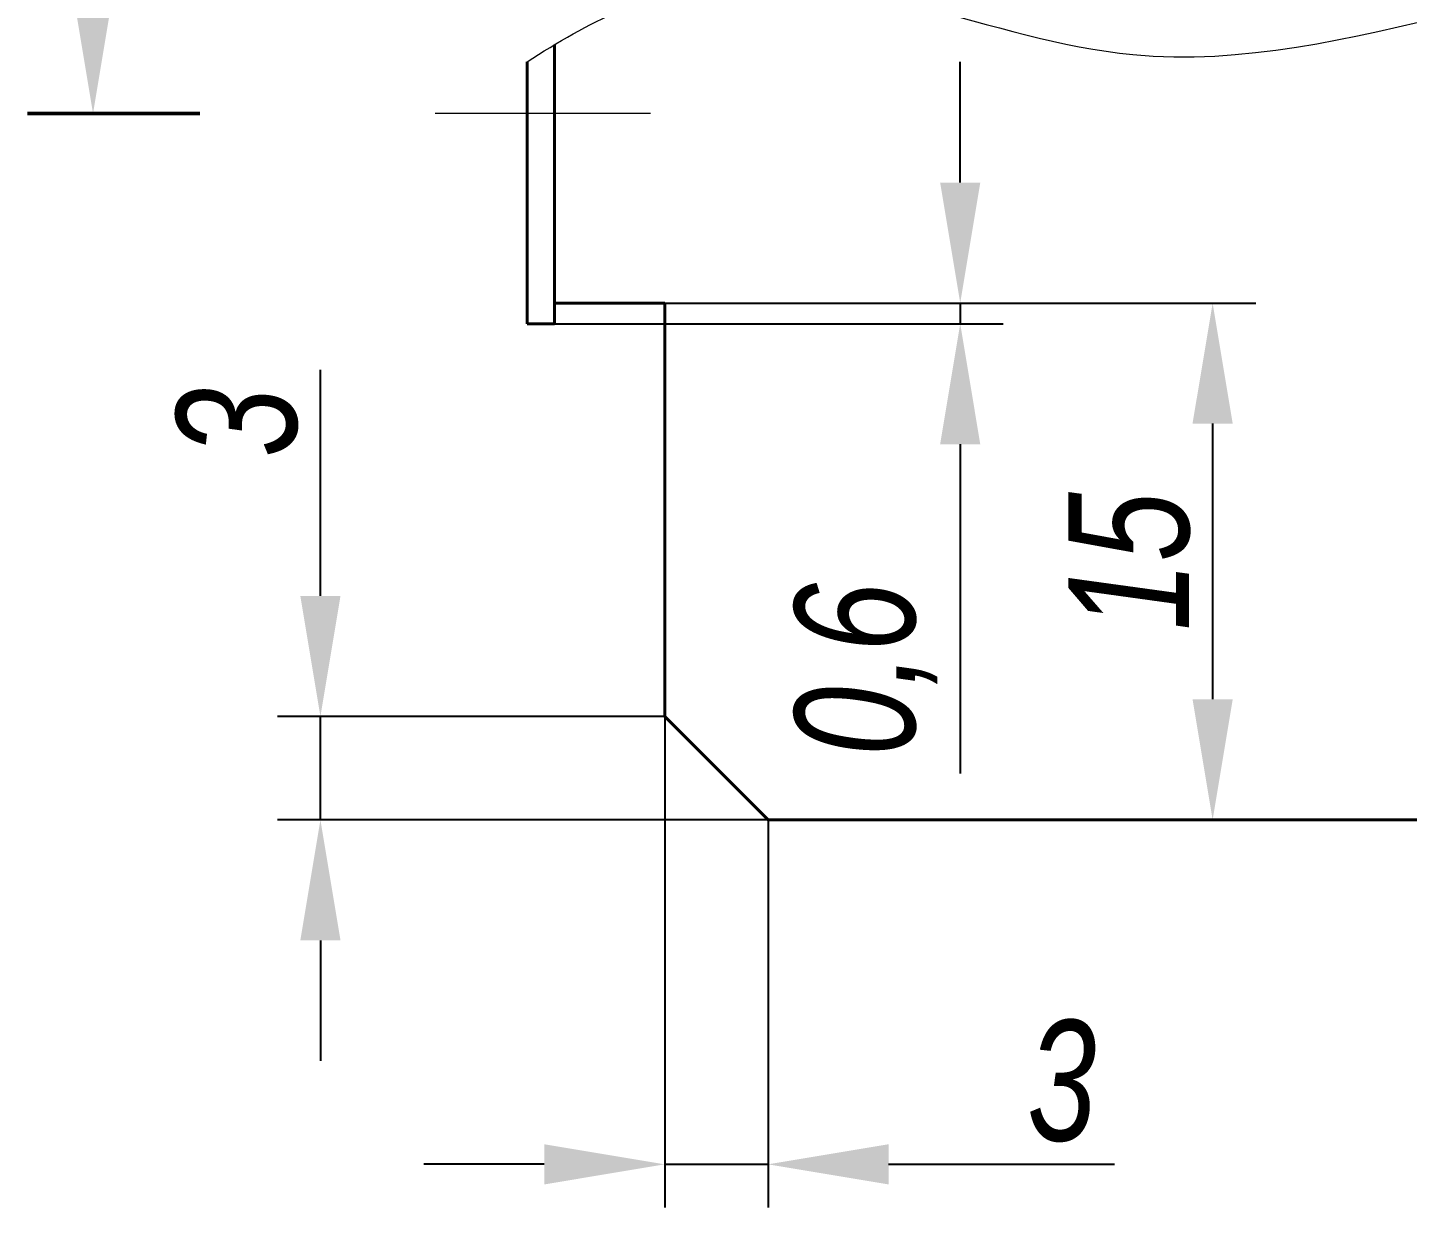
# Model space of a CAD drawing. Header units: millimetres. Extents: x 12064 to 35004, y -6103 to -2658.
# Drawn here: x 30297.65 to 30337.72, y -2961.68 to -2927.43 of the extents above; entities that cross this region are included whole.
import ezdxf

# ---------------------------------------------------------------- set-up
doc = ezdxf.new("R2010")
doc.units = ezdxf.units.MM
doc.linetypes.add('LT_03', pattern=[20.32, 12.7, -2.54, 2.54, -2.54])
for name, color, linetype, lineweight in [('Layer_03', 1, 'Continuous', 13), ('Layer_05', 7, 'Continuous', 40), ('Layer_07', 7, 'Continuous', 40), ('Layer_10', 1, 'Continuous', 15), ('Layer_11', 6, 'Continuous', 15), ('Layer_12', 1, 'LT_03', 15)]:
    doc.layers.add(name, color=color, linetype=linetype, lineweight=lineweight)
doc.styles.add('Style_01', font='ARIALNI.TTF', dxfattribs={"width": 0.9, "height": 3.5})
doc.dimstyles.new('DimStyle_01', dxfattribs={"dimtxt": 3.5, "dimasz": 3.5, "dimexe": 1.25, "dimexo": 0, "dimtad": 1, "dimdec": 1, "dimtxsty": 'Style_01', "dimcen": 2.5, "dimazin": 3, "dimtfac": 1, "dimtdec": 1, "dimtmove": 0, "dimatfit": 3})

# ---------------------------------------------------------------- blocks, each defined once
blk = doc.blocks.new('*D2274')
at = {"layer": 'Defpoints', "color": 0, "ltscale": 0.5}
for p in [(30316.149, -2947.429), (30319.149, -2950.429), (30319.149, -2960.429)]:
    blk.add_point(p, dxfattribs=at)
at = {"layer": 'Layer_10', "color": 0, "lineweight": -2, "ltscale": 0.5}
for p, q in [((30316.149, -2947.429), (30316.149, -2961.679)), ((30319.149, -2950.429), (30319.149, -2961.679)), ((30312.649, -2960.429), (30309.149, -2960.429)), ((30316.149, -2960.429), (30319.149, -2960.429)), ((30322.649, -2960.429), (30329.212, -2960.429))]:
    blk.add_line(p, q, dxfattribs=at)
at = {"layer": 'Layer_10', "color": 0, "ltscale": 0.5}
for points in [[(30312.649, -2959.846), (30312.649, -2961.013), (30316.149, -2960.429)], [(30322.649, -2959.846), (30322.649, -2961.013), (30319.149, -2960.429)]]:
    blk.add_solid(points, dxfattribs=at)
at = {"layer": 'Layer_10', "color": 0, "ltscale": 0.5, "insert": (30327.681, -2958.017), "char_height": 3.5, "attachment_point": 5, "style": 'Style_01'}
blk.add_mtext('3', dxfattribs=at)
blk = doc.blocks.new('*D2275')
at = {"layer": 'Defpoints', "color": 0, "ltscale": 0.5}
for p in [(30306.149, -2947.429), (30316.149, -2947.429), (30319.149, -2950.429)]:
    blk.add_point(p, dxfattribs=at)
at = {"layer": 'Layer_10', "color": 0, "lineweight": -2, "ltscale": 0.5}
for p, q in [((30306.149, -2943.929), (30306.149, -2937.366)), ((30316.149, -2947.429), (30304.899, -2947.429)), ((30306.149, -2950.429), (30306.149, -2947.429)), ((30319.149, -2950.429), (30304.899, -2950.429)), ((30306.149, -2953.929), (30306.149, -2957.429))]:
    blk.add_line(p, q, dxfattribs=at)
at = {"layer": 'Layer_10', "color": 0, "ltscale": 0.5}
for points in [[(30305.566, -2943.929), (30306.732, -2943.929), (30306.149, -2947.429)], [(30305.566, -2953.929), (30306.732, -2953.929), (30306.149, -2950.429)]]:
    blk.add_solid(points, dxfattribs=at)
at = {"layer": 'Layer_10', "color": 0, "ltscale": 0.5, "insert": (30303.737, -2938.897), "char_height": 3.5, "attachment_point": 5, "rotation": 90, "style": 'Style_01'}
blk.add_mtext('3', dxfattribs=at)
blk = doc.blocks.new('*D2276')
at = {"layer": 'Defpoints', "color": 0, "ltscale": 0.5}
for p in [(30316.149, -2935.429), (30319.149, -2950.429), (30332.059, -2950.429)]:
    blk.add_point(p, dxfattribs=at)
at = {"layer": 'Layer_10', "color": 0, "lineweight": -2, "ltscale": 0.5}
for p, q in [((30316.149, -2935.429), (30333.309, -2935.429)), ((30332.059, -2938.929), (30332.059, -2946.929)), ((30319.149, -2950.429), (30333.309, -2950.429))]:
    blk.add_line(p, q, dxfattribs=at)
at = {"layer": 'Layer_10', "color": 0, "ltscale": 0.5}
for points in [[(30331.475, -2938.929), (30332.642, -2938.929), (30332.059, -2935.429)], [(30331.475, -2946.929), (30332.642, -2946.929), (30332.059, -2950.429)]]:
    blk.add_solid(points, dxfattribs=at)
at = {"layer": 'Layer_10', "color": 0, "ltscale": 0.5, "insert": (30329.647, -2942.929), "char_height": 3.5, "attachment_point": 5, "rotation": 90, "style": 'Style_01'}
blk.add_mtext('15', dxfattribs=at)
blk = doc.blocks.new('*D2248')
at = {"layer": 'Defpoints', "color": 0, "ltscale": 0.5}
for p in [(30314.949, -2935.429), (30324.729, -2935.429), (30312.949, -2936.029)]:
    blk.add_point(p, dxfattribs=at)
at = {"layer": 'Layer_10', "color": 0, "lineweight": -2, "ltscale": 0.5}
for p, q in [((30324.729, -2931.929), (30324.729, -2928.429)), ((30314.949, -2935.429), (30325.979, -2935.429)), ((30324.729, -2935.429), (30324.729, -2936.029)), ((30312.949, -2936.029), (30325.979, -2936.029)), ((30324.729, -2939.529), (30324.729, -2949.086))]:
    blk.add_line(p, q, dxfattribs=at)
at = {"layer": 'Layer_10', "color": 0, "ltscale": 0.5}
for points in [[(30324.145, -2931.929), (30325.312, -2931.929), (30324.729, -2935.429)], [(30324.145, -2939.529), (30325.312, -2939.529), (30324.729, -2936.029)]]:
    blk.add_solid(points, dxfattribs=at)
at = {"layer": 'Layer_10', "color": 0, "ltscale": 0.5, "insert": (30321.993, -2946.058), "char_height": 3.5, "attachment_point": 5, "rotation": 90, "style": 'Style_01'}
blk.add_mtext('0,6', dxfattribs=at)

msp = doc.modelspace()

# ---------------------------------------------------------------- linework, layer by layer
at = {"layer": 'Layer_03', "ltscale": 0.04}
msp.add_solid([(30300.379, -2924.929), (30298.713, -2924.929), (30299.546, -2929.929)], dxfattribs=at)
at = {"layer": 'Layer_05'}
for p, q in [((30312.949, -2927.928), (30312.949, -2936.029)), ((30312.149, -2928.422), (30312.149, -2936.029)), ((30312.949, -2935.429), (30313.749, -2935.429)), ((30316.149, -2935.429), (30313.749, -2935.429)), ((30316.149, -2947.429), (30316.149, -2935.429)), ((30312.149, -2936.029), (30312.949, -2936.029)), ((30316.149, -2947.429), (30319.149, -2950.429)), ((30362.949, -2950.429), (30319.149, -2950.429))]:
    msp.add_line(p, q, dxfattribs=at)
at = {"layer": 'Layer_07', "linetype": 'Continuous', "lineweight": 50}
msp.add_line((30302.646, -2929.929), (30297.646, -2929.929), dxfattribs=at)
at = {"layer": 'Layer_11', "ltscale": 0.5}
msp.add_open_spline([(30312.149, -2928.422), (30313.927, -2927.287), (30319.392, -2924.491), (30332.009, -2931.237), (30345.656, -2923.184), (30356.995, -2929.044), (30362.381, -2928.253), (30364.549, -2927.698)], degree=3, knots=[2.819259, 2.819259, 2.819259, 2.819259, 8.883887, 21.185409, 40.110428, 49.967724, 56.567679, 56.567679, 56.567679, 56.567679], dxfattribs=at)
at = {"layer": 'Layer_12', "ltscale": 0.5}
msp.add_line((30315.73, -2929.929), (30309.483, -2929.929), dxfattribs=at)

# ---------------------------------------------------------------- dimensions: what is measured, and where the dimension line sits
at = {"layer": 'Layer_10', "ltscale": 0.5}
dim = msp.add_linear_dim(base=(30324.729, -2935.429), p1=(30312.949, -2936.029), p2=(30314.949, -2935.429), angle=90, dimstyle='DimStyle_01', dxfattribs=at)
dim.commit()
dim.dimension.update_dxf_attribs({"geometry": '*D2248', "text_midpoint": (30324.729, -2946.058), "dimtype": 160})
for base, p1, p2, picture, middle in [((30332.059, -2950.429), (30316.149, -2935.429), (30319.149, -2950.429), '*D2276', (30329.647, -2942.929)), ((30306.149, -2947.429), (30319.149, -2950.429), (30316.149, -2947.429), '*D2275', (30303.737, -2938.897))]:
    dim = msp.add_linear_dim(base=base, p1=p1, p2=p2, angle=90, dimstyle='DimStyle_01', dxfattribs=at)
    dim.commit()
    dim.dimension.update_dxf_attribs({"geometry": picture, "text_midpoint": middle})
dim = msp.add_linear_dim(base=(30319.149, -2960.429), p1=(30316.149, -2947.429), p2=(30319.149, -2950.429), dimstyle='DimStyle_01', dxfattribs=at)
dim.commit()
dim.dimension.update_dxf_attribs({"geometry": '*D2274', "text_midpoint": (30327.681, -2958.017)})

doc.saveas('drawing.dxf')
